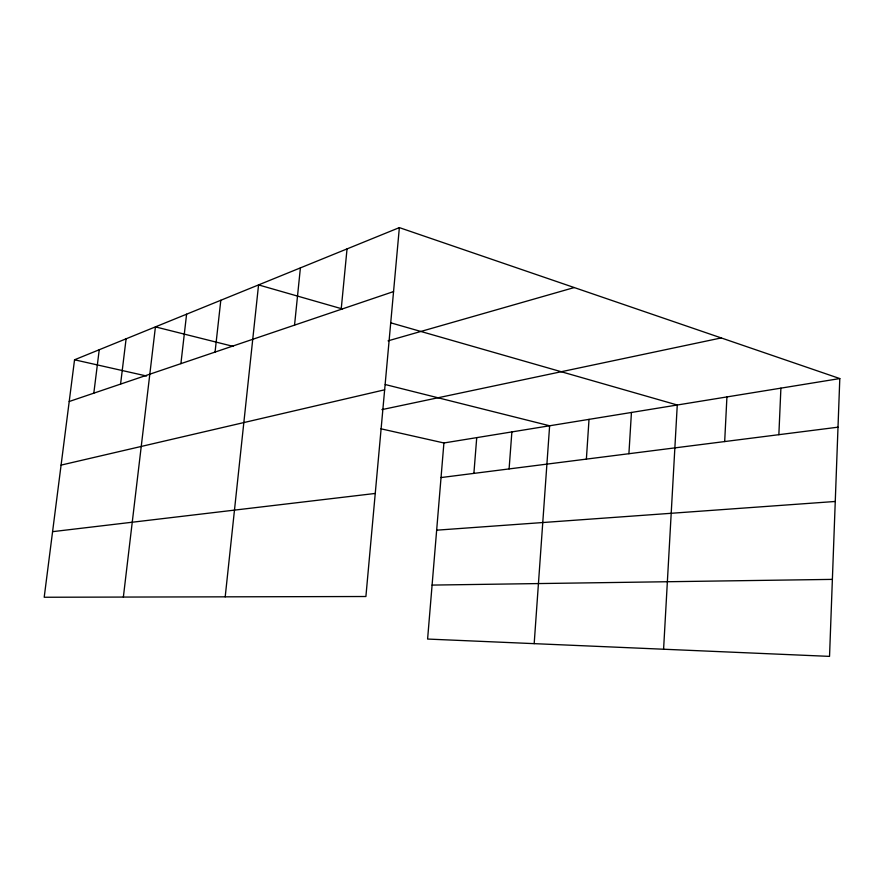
<?xml version="1.0" encoding="UTF-8"?>
<svg xmlns="http://www.w3.org/2000/svg" width="884" height="884" viewBox="0 0 884 884"><rect width="100%" height="100%" fill="white"/><g stroke="black" fill="none" stroke-linecap="round" stroke-linejoin="round"><path stroke-width="1.33" d="M839.8 378.562L829.535 656.381L427.602 639.055L443.912 442.972L839.8 378.562L399.358 227.619L74.543 359.788L44.2 597.252L365.899 596.512L399.358 227.619M778.859 434.685L780.904 388.142M724.681 441.558L726.924 396.927M663.586 649.221L677.266 405.005L390.816 322.848M628.911 453.713L631.441 412.463M586.379 459.105L589.02 419.37M534.179 643.64L549.627 425.779L385.269 384.54M509.096 468.918L511.88 431.922M473.89 473.382L476.73 437.635M341.191 309.323L347.036 248.912M294.549 325.135L300.394 267.885M225.199 596.833L258.559 284.913L342.285 308.925M215.055 352.075L220.812 300.273M180.9 363.644L186.59 314.196M123.362 597.065L155.429 326.881L233.022 346.34M120.578 384.087L126.103 338.815M93.815 393.159L99.24 349.744M69.217 401.502L393.557 291.576M388.076 340.837L574.235 287.554M61.084 465.106L384.651 389.8M381.91 409.623L721.222 337.931M441.039 477.559L837.999 427.182M52.587 531.66L375.247 493.449M436.663 530.179L835.258 501.471M432.088 585.086L832.374 579.385M74.543 359.788L146.545 376.009M380.971 428.806L443.912 442.972"/></g></svg>
